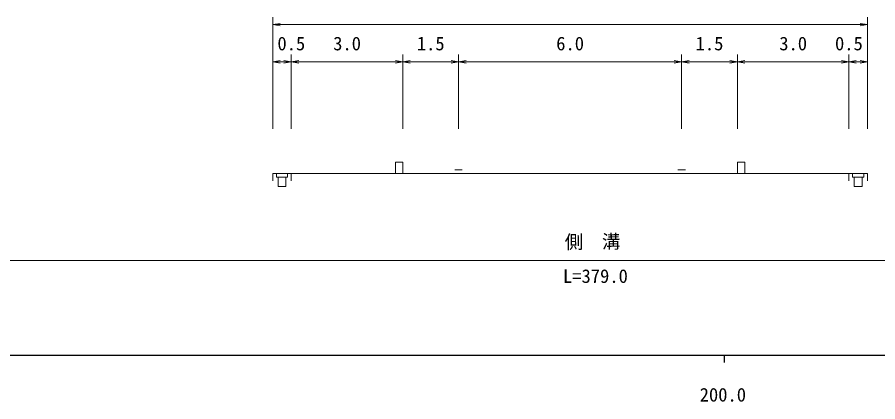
# Model space of a CAD drawing. Units: millimetres at full size, sheet at 1:1000, with parts at other scales. Extents: x 40000 to 680000, y 20000 to 380000.
# Drawn here: x 172929 to 288682, y 198715 to 250405 of the extents above; entities that cross this region are included whole.
import ezdxf
from ezdxf.enums import TextEntityAlignment as Align

# ---------------------------------------------------------------- set-up
doc = ezdxf.new("R2010")
doc.units = ezdxf.units.MM
doc.header["$LTSCALE"] = 1000
for name, color, linetype, lineweight in [('M-BGD', 7, 'Continuous', 13), ('M-STR-HTXT', 7, 'Continuous', 13), ('M-TTL-BAND', 7, 'Continuous', 25)]:
    doc.layers.add(name, color=color, linetype=linetype, lineweight=lineweight)
doc.styles.add('ＭＳ ゴシック', font='')
doc.styles.get('ＭＳ ゴシック').set_extended_font_data('MS Gothic')

# ---------------------------------------------------------------- blocks, each defined once
blk = doc.blocks.new('open_arrow')
at = {"color": 0, "linetype": 'Continuous', "lineweight": -2}
blk.add_lwpolyline([(7.5, 1.25), (0, 0), (7.5, -1.25)], dxfattribs=at)

msp = doc.modelspace()

# ---------------------------------------------------------------- linework, layer by layer
at = {"layer": 'M-BGD'}
for p, q in [((223798, 229405), (223798, 230905)), ((223798, 230905), (224798, 230905)), ((224798, 230905), (224798, 229405)), ((209798, 229405), (209798, 228405)), ((232298, 229405), (224798, 229405)), ((231798, 229905), (232798, 229905)), ((232298, 229405), (262298, 229405)), ((261798, 229905), (262798, 229905)), ((284798, 229405), (284798, 228405))]:
    msp.add_line(p, q, dxfattribs=at)
for points in [[(262298, 229405), (269798, 229405), (269798, 230905), (270798, 230905), (270798, 229405)], [(224798, 229405), (207298, 229405), (207298, 228405)], [(207798, 229405), (207798, 228905), (209298, 228905), (209298, 229405)], [(269798, 229405), (287298, 229405), (287298, 228405)], [(285298, 229405), (285298, 228905), (286798, 228905), (286798, 229405)], [(208018, 228905), (208018, 227650), (209071, 227650), (209071, 228905)], [(285518, 228905), (285518, 227650), (286571, 227650), (286571, 228905)]]:
    msp.add_lwpolyline(points, dxfattribs=at)
at = {"layer": 'M-STR-HTXT'}
for p, q in [((207298, 235405), (207298, 250405)), ((287298, 235405), (287298, 250405)), ((207298, 249405), (287298, 249405)), ((209798, 235405), (209798, 245405)), ((224798, 235405), (224798, 245405)), ((232298, 235405), (232298, 245405)), ((262298, 235405), (262298, 245405)), ((269798, 235405), (269798, 245405)), ((284798, 235405), (284798, 245405)), ((207298, 244405), (209798, 244405)), ((209798, 244405), (224798, 244405)), ((224798, 244405), (232298, 244405)), ((232298, 244405), (262298, 244405)), ((262298, 244405), (269798, 244405)), ((269798, 244405), (284798, 244405)), ((284798, 244405), (287298, 244405)), ((63879, 217707), (437561, 217707))]:
    msp.add_line(p, q, dxfattribs=at)
at = {"layer": 'M-TTL-BAND'}
for p, q in [((40000, 205000), (579000, 205000)), ((268000, 205000), (268000, 204000))]:
    msp.add_line(p, q, dxfattribs=at)

# ---------------------------------------------------------------- block references
at = {"layer": 'M-STR-HTXT', "xscale": 133, "yscale": 133}
for p in [(207298, 249405), (207298, 244405), (209798, 244405), (224798, 244405), (232298, 244405), (262298, 244405), (269798, 244405), (284798, 244405)]:
    msp.add_blockref('open_arrow', p, dxfattribs=at)
at = {"layer": 'M-STR-HTXT', "xscale": 133, "yscale": 133, "rotation": 180}
for p in [(287298, 249405), (209798, 244405), (224798, 244405), (232298, 244405), (262298, 244405), (269798, 244405), (284798, 244405), (287298, 244405)]:
    msp.add_blockref('open_arrow', p, dxfattribs=at)

# ---------------------------------------------------------------- texts
at = {"layer": 'M-STR-HTXT', "style": 'ＭＳ ゴシック'}
for s, p in [('0.5', (209798, 245405)), ('3.0', (217298, 245405)), ('1.5', (228548, 245405)), ('6.0', (247298, 245405)), ('1.5', (266048, 245405)), ('3.0', (277298, 245405)), ('0.5', (284798, 245405)), ('L=379.0', (250701, 214142))]:
    msp.add_text(s, height=1833, dxfattribs=at).set_placement(p, align=Align.BOTTOM_CENTER)
msp.add_text('側\u3000溝', height=1833, rotation=0.462, dxfattribs=at).set_placement((250333, 218769), align=Align.BOTTOM_CENTER)
at = {"layer": 'M-TTL-BAND', "style": 'ＭＳ ゴシック'}
msp.add_text('200.0', height=1833, dxfattribs=at).set_placement((267844, 198195), align=Align.BOTTOM_CENTER)

doc.saveas('drawing.dxf')
